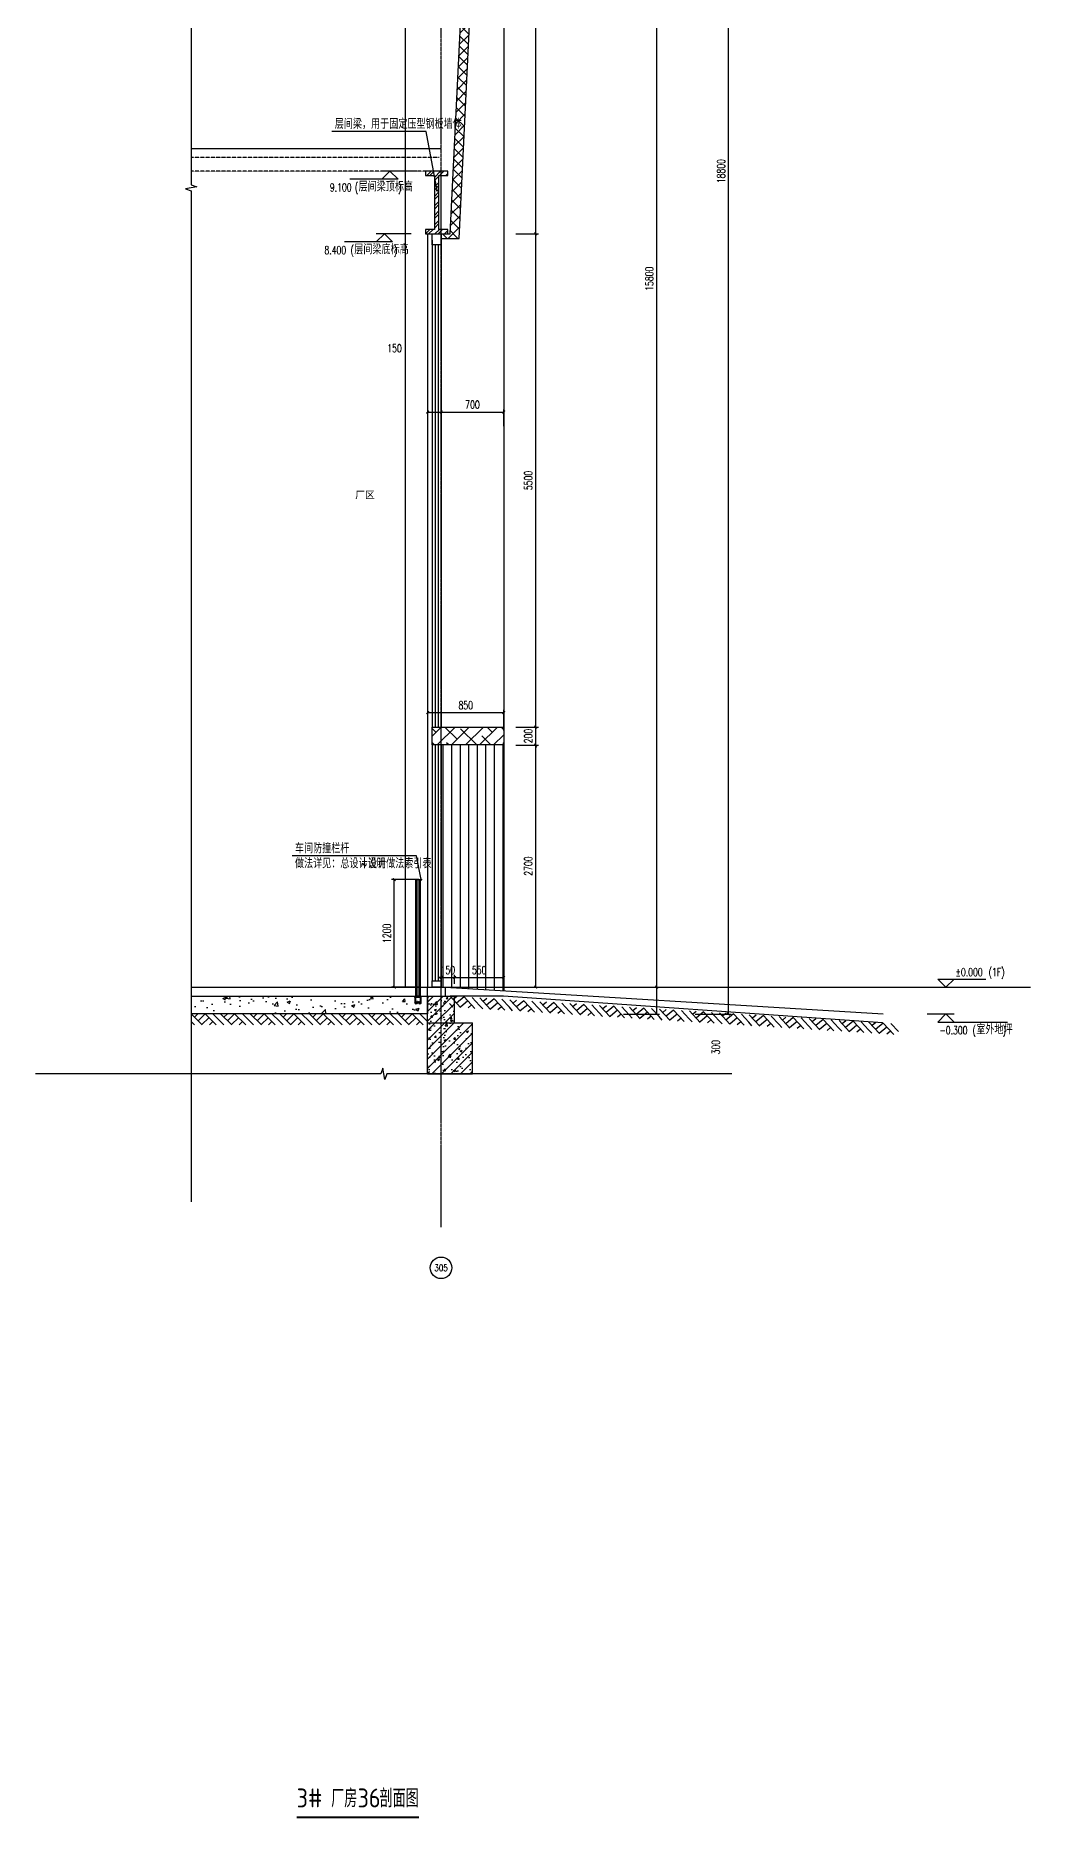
# Model space of a CAD drawing. Extents: x -1899985 to 1774885, y 556286 to 2175695.
# Drawn here: x -479020 to -467917, y 558987 to 578868 of the extents above; entities that cross this region are included whole.
import ezdxf
from ezdxf.enums import TextEntityAlignment as Align

# ---------------------------------------------------------------- set-up
doc = ezdxf.new("R2010")
doc.units = 0
doc.header["$LTSCALE"] = 10
doc.header["$MEASUREMENT"] = 0
for name, pattern in [('20剖面图$0$99轴线参照$0$DOTE', [2.42, 2, -0.2, 0.02, -0.2]), ('20剖面图$0$__DASH', [0.35, 0.25, -0.1]), ('20剖面图$0$DASH', [0.35, 0.25, -0.1]), ('20剖面图$0$DOTE', [2.42, 2, -0.2, 0.02, -0.2])]:
    doc.linetypes.add(name, pattern=pattern)
doc.layers.get('Defpoints').update_dxf_attribs({"color": 210})
for name, color, linetype in [('20剖面图$0$A-AXIS-D', 1, 'Continuous'), ('20剖面图$0$A-AXIS-DOTE', 14, '20剖面图$0$DOTE'), ('20剖面图$0$A-AXIS-DP', 126, 'Continuous'), ('20剖面图$0$A-AXIS-SYMB', 3, 'Continuous'), ('20剖面图$0$A-HATCH-1', 252, 'Continuous'), ('20剖面图$0$A-HATCH-2', 251, 'Continuous'), ('20剖面图$0$A-HRAIL', 173, 'Continuous'), ('20剖面图$0$A-LIN-V', 9, 'Continuous'), ('20剖面图$0$A-SFCE', 30, 'Continuous'), ('20剖面图$0$A-WINDOW', 140, 'Continuous'), ('20剖面图$0$A-剖面图标准尺寸', 191, '20剖面图$0$99轴线参照$0$DOTE'), ('20剖面图$0$AS-COLN', 6, 'Continuous'), ('20剖面图$0$AS-WALL', 40, 'Continuous'), ('20剖面图$0$DIM_ELEV', 3, 'Continuous'), ('20剖面图$0$DIM_SYMB', 3, 'Continuous'), ('20剖面图$0$PUB_HATCH', 8, 'Continuous'), ('20剖面图$0$PUB_TEXT', 7, 'Continuous'), ('20剖面图$0$建-墙-填充', 8, 'Continuous'), ('20剖面图$0$建-柱-钢', 9, 'Continuous'), ('20剖面图$0$立面栏杆', 167, 'Continuous'), ('A-LIN-V', 9, 'Continuous'), ('PUB_TEXT', 7, 'Continuous')]:
    doc.layers.add(name, color=color, linetype=linetype)
doc.layers.add('20剖面图$0$A-加建区域', color=47, linetype='Continuous', plot=False)
doc.styles.add('20剖面图$0$_TCH_AXIS', font='COMPLEX', dxfattribs={"bigfont": 'GBCBIG'})
doc.styles.add('20剖面图$0$_TCH_DIM', font='SIMPLEX', dxfattribs={"bigfont": 'GBCBIG'})
doc.styles.add('20剖面图$0$_TCH_DIM_T3', font='SIMPLEX', dxfattribs={"width": 0.705882, "bigfont": 'GBCBIG'})
doc.styles.add('20剖面图$0$Standard', font='gbenor.shx', dxfattribs={"bigfont": 'gbcbig.shx'})
doc.styles.add('20剖面图$0$图框', font='')
doc.styles.get('20剖面图$0$图框').set_extended_font_data('SimSun')
doc.dimstyles.new('20剖面图$0$_TCH_ARCH&&30', dxfattribs={"dimtxt": 89.25, "dimasz": 30, "dimexe": 30, "dimexo": 30, "dimgap": 37.875, "dimtad": 1, "dimdec": 0, "dimzin": 0, "dimdsep": 46, "dimtxsty": '20剖面图$0$_TCH_DIM_T3', "dimblk": '20剖面图$0$_ArchTick', "dimcen": 0.09, "dimclrt": 7, "dimazin": 2, "dimtfac": 1, "dimtdec": 0, "dimtix": 1, "dimtmove": 2, "dimatfit": 3, "dimfxl": 1, "dimtolj": 1, "dimtzin": 0, "dimarcsym": 0})
pattern_1 = [(45, (60, 0), (-60.000061, 60.000061), []), (135, (60, 0), (-60.000061, -60.000061), [])]
pattern_2 = [(45, (0, 0), (-53.0330086, 53.0330086), []), (50, (0, 0), (215.178055, -18.82564), [22.5, -247.5]), (355, (0, 0), (-41.6254, 225.65764), [18, -198]), (100.4514, (17.93, -1.57), (173.552815, 206.83186), [19.12206, -210.342634]), (46.1842, (0, 60), (320.17231, -49.6557), [33.75, -371.25]), (96.6356, (26.68, 55.86), (280.39881, 292.23536), [28.68309, -315.5139]), (351.1842, (0, 60), (280.39858, 292.23558), [27, -297]), (21, (30, 45), (179.072116, -120.785667), [22.5, -247.5]), (326, (30, 45), (72.9946, 217.545014), [18, -198]), (71.4514, (44.92, 34.93), (252.06679, 96.75915), [19.12206, -210.342634]), (37.5, (0, 0), (3.6479566, 99.868156), [0, -195.6, 0, -201, 0, -198.75]), (7.5, (0, 0), (78.920861, 118.323514), [0, -114.6, 0, -191.1, 0, -75.75]), (327.5, (-66.9, 0), (160.146731, -6.7664615), [0, -75, 0, -234, 0, -310.5]), (317.5, (-96.9, 0), (174.95585, 30.031495), [0, -97.5, 0, -155.4, 0, -220.5])]

# ---------------------------------------------------------------- blocks, each defined once
blk = doc.blocks.new('20剖面图$0$A$C685418A6')
at = {"layer": '20剖面图$0$立面栏杆'}
for p, q in [((0, 89), (77, 89)), ((0, 89), (0, 84)), ((77, 84), (0, 84)), ((5, 70), (5, 13)), ((12, 70), (12, 13)), ((18, 84), (42, 84)), ((18, 77), (58, 77)), ((25, 29), (25, 13)), ((32, 29), (25, 29)), ((32, 29), (32, 13)), ((45, 29), (45, 13)), ((45, 29), (52, 29)), ((52, 29), (52, 13)), ((65, 70), (65, 13)), ((72, 70), (72, 13)), ((77, 89), (77, 84))]:
    blk.add_line(p, q, dxfattribs=at)
at = {"layer": '20剖面图$0$立面栏杆', "extrusion": (0, 0, -1)}
for centre, major_axis, start_param, end_param in [((18, 70), (13.3, 0.2), 3.155544, 4.72634), ((18, 13), (9.43, 9.43), 0.785398, 3.926991), ((18, 70), (4.71, 4.71), 3.926991, 5.497787), ((18, 13), (-4.71, 4.71), 2.356194, 5.497787), ((58, 13), (-9.43, 9.43), 2.356194, 5.497787), ((58, 13), (-4.71, 4.71), 2.356194, 5.497787), ((58, 70), (13.3, 0), -1.567074, 0.003723), ((58, 70), (-4.71, 4.71), 0.785398, 2.356194)]:
    blk.add_ellipse(centre, major_axis=major_axis, ratio=1, start_param=start_param, end_param=end_param, dxfattribs=at)
blk = doc.blocks.new('20剖面图$0$1200')
at = {"layer": '20剖面图$0$A-HRAIL'}
for points in [[(6104, -107289), (6104, -105989), (6154, -105989), (6154, -107289)], [(6119, -107289), (6119, -105989), (6139, -105989), (6139, -107289)]]:
    blk.add_lwpolyline(points, close=True, dxfattribs=at)
blk.add_blockref('20剖面图$0$A$C685418A6', (6090, -107377), dxfattribs=at)
blk = doc.blocks.new('20剖面图$0$$LinePat$素土夯实')
at = {"color": 0}
for p, q in [((0, -210), (210, 0)), ((120, -300), (420, 0)), ((420, 0), (608, -188)), ((495, -300), (795, 0)), ((615, 0), (705, -90)), ((210, -210), (300, -300)), ((315, -105), (502, -293)), ((705, -300), (795, -210))]:
    blk.add_line(p, q, dxfattribs=at)
blk = doc.blocks.new('20剖面图$0$_ArchTick')
at = {"color": 0, "linetype": 'ByBlock', "const_width": 0.4}
blk.add_lwpolyline([(-0.5, -0.5), (0.5, 0.5)], dxfattribs=at)
blk = doc.blocks.new('*D399')
at = {"layer": '20剖面图$0$A-AXIS-D', "color": 0, "lineweight": -2, "transparency": 16777216}
for p, q in [((-471657, 586757), (-471257, 586757)), ((-471287, 567957), (-471287, 586757)), ((-471657, 567957), (-471257, 567957))]:
    blk.add_line(p, q, dxfattribs=at)
at = {"layer": 'Defpoints', "color": 0, "transparency": 16777216}
for p in [(-471687, 586757), (-471287, 586757), (-471687, 567957)]:
    blk.add_point(p, dxfattribs=at)
at = {"layer": '20剖面图$0$A-AXIS-D', "color": 0, "lineweight": -2, "transparency": 16777216, "xscale": 30, "yscale": 30, "zscale": 30}
for p, rotation in [((-471287, 586757), 90), ((-471287, 567957), 270)]:
    blk.add_blockref('20剖面图$0$_ArchTick', p, dxfattribs=dict(at, rotation=rotation))
at = {"layer": '20剖面图$0$A-AXIS-D', "color": 7, "transparency": 16777216, "insert": (-471370, 577357), "char_height": 89.2, "attachment_point": 5, "rotation": 90, "style": '20剖面图$0$_TCH_DIM_T3'}
blk.add_mtext('\\A1;18800', dxfattribs=at)
blk = doc.blocks.new('*D400')
at = {"layer": '20剖面图$0$A-AXIS-D', "color": 0, "lineweight": -2, "transparency": 16777216}
for p, q in [((-472457, 568257), (-472057, 568257)), ((-472087, 567957), (-472087, 568257)), ((-472457, 567957), (-472057, 567957))]:
    blk.add_line(p, q, dxfattribs=at)
at = {"layer": 'Defpoints', "color": 0, "transparency": 16777216}
for p in [(-472487, 568257), (-472087, 568257), (-472487, 567957)]:
    blk.add_point(p, dxfattribs=at)
at = {"layer": '20剖面图$0$A-AXIS-D', "color": 0, "lineweight": -2, "transparency": 16777216, "xscale": 30, "yscale": 30, "zscale": 30}
for p, rotation in [((-472087, 568257), 90), ((-472087, 567957), 270)]:
    blk.add_blockref('20剖面图$0$_ArchTick', p, dxfattribs=dict(at, rotation=rotation))
at = {"layer": '20剖面图$0$A-AXIS-D', "color": 7, "transparency": 16777216, "insert": (-471429, 567587), "char_height": 89.2, "attachment_point": 5, "rotation": 90, "style": '20剖面图$0$_TCH_DIM_T3'}
blk.add_mtext('\\A1;300', dxfattribs=at)
blk = doc.blocks.new('*D401')
at = {"layer": '20剖面图$0$A-AXIS-D', "color": 0, "lineweight": -2, "transparency": 16777216}
for p, q in [((-472457, 584057), (-472057, 584057)), ((-472087, 568257), (-472087, 584057)), ((-472457, 568257), (-472057, 568257))]:
    blk.add_line(p, q, dxfattribs=at)
at = {"layer": 'Defpoints', "color": 0, "transparency": 16777216}
for p in [(-472487, 584057), (-472087, 584057), (-472487, 568257)]:
    blk.add_point(p, dxfattribs=at)
at = {"layer": '20剖面图$0$A-AXIS-D', "color": 0, "lineweight": -2, "transparency": 16777216, "xscale": 30, "yscale": 30, "zscale": 30}
for p, rotation in [((-472087, 584057), 90), ((-472087, 568257), 270)]:
    blk.add_blockref('20剖面图$0$_ArchTick', p, dxfattribs=dict(at, rotation=rotation))
at = {"layer": '20剖面图$0$A-AXIS-D', "color": 7, "transparency": 16777216, "insert": (-472170, 576157), "char_height": 89.2, "attachment_point": 5, "rotation": 90, "style": '20剖面图$0$_TCH_DIM_T3'}
blk.add_mtext('\\A1;15800', dxfattribs=at)
blk = doc.blocks.new('*D404')
at = {"layer": '20剖面图$0$A-AXIS-DP', "color": 0, "lineweight": -2, "transparency": 16777216}
for p, q in [((-473659, 584057), (-473408, 584057)), ((-473438, 576657), (-473438, 584057)), ((-473659, 576657), (-473408, 576657))]:
    blk.add_line(p, q, dxfattribs=at)
at = {"layer": 'Defpoints', "color": 0, "transparency": 16777216}
for p in [(-473689, 584057), (-473438, 584057), (-473689, 576657)]:
    blk.add_point(p, dxfattribs=at)
at = {"layer": '20剖面图$0$A-AXIS-DP', "color": 0, "lineweight": -2, "transparency": 16777216, "xscale": 30, "yscale": 30, "zscale": 30}
for p, rotation in [((-473438, 584057), 90), ((-473438, 576657), 270)]:
    blk.add_blockref('20剖面图$0$_ArchTick', p, dxfattribs=dict(at, rotation=rotation))
at = {"layer": '20剖面图$0$A-AXIS-DP', "color": 7, "transparency": 16777216, "insert": (-473521, 580357), "char_height": 89.2, "attachment_point": 5, "rotation": 90, "style": '20剖面图$0$_TCH_DIM_T3'}
blk.add_mtext('\\A1;7400', dxfattribs=at)
blk = doc.blocks.new('*D405')
at = {"layer": '20剖面图$0$A-AXIS-DP', "color": 0, "lineweight": -2, "transparency": 16777216}
for p, q in [((-473659, 576657), (-473408, 576657)), ((-473438, 571157), (-473438, 576657)), ((-473659, 571157), (-473408, 571157))]:
    blk.add_line(p, q, dxfattribs=at)
at = {"layer": 'Defpoints', "color": 0, "transparency": 16777216}
for p in [(-473689, 576657), (-473438, 576657), (-473689, 571157)]:
    blk.add_point(p, dxfattribs=at)
at = {"layer": '20剖面图$0$A-AXIS-DP', "color": 0, "lineweight": -2, "transparency": 16777216, "xscale": 30, "yscale": 30, "zscale": 30}
for p, rotation in [((-473438, 576657), 90), ((-473438, 571157), 270)]:
    blk.add_blockref('20剖面图$0$_ArchTick', p, dxfattribs=dict(at, rotation=rotation))
at = {"layer": '20剖面图$0$A-AXIS-DP', "color": 7, "transparency": 16777216, "insert": (-473521, 573907), "char_height": 89.2, "attachment_point": 5, "rotation": 90, "style": '20剖面图$0$_TCH_DIM_T3'}
blk.add_mtext('\\A1;5500', dxfattribs=at)
blk = doc.blocks.new('*D406')
at = {"layer": '20剖面图$0$A-AXIS-DP', "color": 0, "lineweight": -2, "transparency": 16777216}
for p, q in [((-473438, 571157), (-473438, 571187)), ((-473659, 571157), (-473408, 571157)), ((-473438, 570957), (-473438, 571157)), ((-473659, 570957), (-473408, 570957)), ((-473438, 570957), (-473438, 570927))]:
    blk.add_line(p, q, dxfattribs=at)
at = {"layer": 'Defpoints', "color": 0, "transparency": 16777216}
for p in [(-473689, 571157), (-473438, 571157), (-473689, 570957)]:
    blk.add_point(p, dxfattribs=at)
at = {"layer": '20剖面图$0$A-AXIS-DP', "color": 0, "lineweight": -2, "transparency": 16777216, "xscale": 30, "yscale": 30, "zscale": 30}
for p, rotation in [((-473438, 571157), 270), ((-473438, 570957), 90)]:
    blk.add_blockref('20剖面图$0$_ArchTick', p, dxfattribs=dict(at, rotation=rotation))
at = {"layer": '20剖面图$0$A-AXIS-DP', "color": 7, "transparency": 16777216, "insert": (-473521, 571057), "char_height": 89.2, "attachment_point": 5, "rotation": 90, "style": '20剖面图$0$_TCH_DIM_T3'}
blk.add_mtext('\\A1;200', dxfattribs=at)
blk = doc.blocks.new('*D407')
at = {"layer": '20剖面图$0$A-AXIS-DP', "color": 0, "lineweight": -2, "transparency": 16777216}
for p, q in [((-473659, 570957), (-473408, 570957)), ((-473438, 568257), (-473438, 570957)), ((-473659, 568257), (-473408, 568257))]:
    blk.add_line(p, q, dxfattribs=at)
at = {"layer": 'Defpoints', "color": 0, "transparency": 16777216}
for p in [(-473689, 570957), (-473438, 570957), (-473689, 568257)]:
    blk.add_point(p, dxfattribs=at)
at = {"layer": '20剖面图$0$A-AXIS-DP', "color": 0, "lineweight": -2, "transparency": 16777216, "xscale": 30, "yscale": 30, "zscale": 30}
for p, rotation in [((-473438, 570957), 90), ((-473438, 568257), 270)]:
    blk.add_blockref('20剖面图$0$_ArchTick', p, dxfattribs=dict(at, rotation=rotation))
at = {"layer": '20剖面图$0$A-AXIS-DP', "color": 7, "transparency": 16777216, "insert": (-473521, 569607), "char_height": 89.2, "attachment_point": 5, "rotation": 90, "style": '20剖面图$0$_TCH_DIM_T3'}
blk.add_mtext('\\A1;2700', dxfattribs=at)
blk = doc.blocks.new('*D408')
at = {"layer": '20剖面图$0$A-AXIS-DP', "color": 0, "lineweight": -2, "transparency": 16777216}
for p, q in [((-474644, 571120), (-474644, 571348)), ((-474644, 571318), (-473795, 571318)), ((-473795, 571120), (-473795, 571348))]:
    blk.add_line(p, q, dxfattribs=at)
at = {"layer": 'Defpoints', "color": 0, "transparency": 16777216}
for p in [(-473795, 571318), (-474644, 571090), (-473795, 571090)]:
    blk.add_point(p, dxfattribs=at)
at = {"layer": '20剖面图$0$A-AXIS-DP', "color": 0, "lineweight": -2, "transparency": 16777216, "xscale": 30, "yscale": 30, "zscale": 30, "rotation": 180}
blk.add_blockref('20剖面图$0$_ArchTick', (-474644, 571318), dxfattribs=at)
at = {"layer": '20剖面图$0$A-AXIS-DP', "color": 0, "lineweight": -2, "transparency": 16777216, "xscale": 30, "yscale": 30, "zscale": 30}
blk.add_blockref('20剖面图$0$_ArchTick', (-473795, 571318), dxfattribs=at)
at = {"layer": '20剖面图$0$A-AXIS-DP', "color": 7, "transparency": 16777216, "insert": (-474219, 571401), "char_height": 89.2, "attachment_point": 5, "style": '20剖面图$0$_TCH_DIM_T3'}
blk.add_mtext('\\A1;850', dxfattribs=at)
blk = doc.blocks.new('*D410')
at = {"layer": '20剖面图$0$A-AXIS-DP', "color": 0, "lineweight": -2, "transparency": 16777216}
for p, q in [((-474743, 569457), (-475047, 569457)), ((-475017, 568257), (-475017, 569457)), ((-474743, 568257), (-475047, 568257))]:
    blk.add_line(p, q, dxfattribs=at)
at = {"layer": 'Defpoints', "color": 0, "transparency": 16777216}
for p in [(-475017, 569457), (-474713, 569457), (-474713, 568257)]:
    blk.add_point(p, dxfattribs=at)
at = {"layer": '20剖面图$0$A-AXIS-DP', "color": 0, "lineweight": -2, "transparency": 16777216, "xscale": 30, "yscale": 30, "zscale": 30}
for p, rotation in [((-475017, 569457), 90), ((-475017, 568257), 270)]:
    blk.add_blockref('20剖面图$0$_ArchTick', p, dxfattribs=dict(at, rotation=rotation))
at = {"layer": '20剖面图$0$A-AXIS-DP', "color": 7, "transparency": 16777216, "insert": (-475099, 568857), "char_height": 89.2, "attachment_point": 5, "rotation": 90, "style": '20剖面图$0$_TCH_DIM_T3'}
blk.add_mtext('\\A1;1200', dxfattribs=at)
blk = doc.blocks.new('*D411')
at = {"layer": '20剖面图$0$A-AXIS-DP', "color": 0, "lineweight": -2, "transparency": 16777216}
for p, q in [((-474494, 568294), (-474494, 568395)), ((-474344, 568294), (-474344, 568395)), ((-474494, 568365), (-474524, 568365)), ((-474494, 568365), (-474344, 568365)), ((-474344, 568365), (-474314, 568365))]:
    blk.add_line(p, q, dxfattribs=at)
at = {"layer": 'Defpoints', "color": 0, "transparency": 16777216}
for p in [(-474494, 568264), (-474344, 568365), (-474344, 568264)]:
    blk.add_point(p, dxfattribs=at)
at = {"layer": '20剖面图$0$A-AXIS-DP', "color": 0, "lineweight": -2, "transparency": 16777216, "xscale": 30, "yscale": 30, "zscale": 30}
blk.add_blockref('20剖面图$0$_ArchTick', (-474494, 568365), dxfattribs=at)
at = {"layer": '20剖面图$0$A-AXIS-DP', "color": 0, "lineweight": -2, "transparency": 16777216, "xscale": 30, "yscale": 30, "zscale": 30, "rotation": 180}
blk.add_blockref('20剖面图$0$_ArchTick', (-474344, 568365), dxfattribs=at)
at = {"layer": '20剖面图$0$A-AXIS-DP', "color": 7, "transparency": 16777216, "insert": (-474419, 568447), "char_height": 89.2, "attachment_point": 5, "style": '20剖面图$0$_TCH_DIM_T3'}
blk.add_mtext('\\A1;150', dxfattribs=at)
blk = doc.blocks.new('*D412')
at = {"layer": '20剖面图$0$A-AXIS-DP', "color": 0, "lineweight": -2, "transparency": 16777216}
for p, q in [((-474344, 568294), (-474344, 568395)), ((-473795, 568294), (-473795, 568395)), ((-474344, 568365), (-473795, 568365))]:
    blk.add_line(p, q, dxfattribs=at)
at = {"layer": 'Defpoints', "color": 0, "transparency": 16777216}
for p in [(-474344, 568264), (-473795, 568365), (-473795, 568264)]:
    blk.add_point(p, dxfattribs=at)
at = {"layer": '20剖面图$0$A-AXIS-DP', "color": 0, "lineweight": -2, "transparency": 16777216, "xscale": 30, "yscale": 30, "zscale": 30, "rotation": 180}
blk.add_blockref('20剖面图$0$_ArchTick', (-474344, 568365), dxfattribs=at)
at = {"layer": '20剖面图$0$A-AXIS-DP', "color": 0, "lineweight": -2, "transparency": 16777216, "xscale": 30, "yscale": 30, "zscale": 30}
blk.add_blockref('20剖面图$0$_ArchTick', (-473795, 568365), dxfattribs=at)
at = {"layer": '20剖面图$0$A-AXIS-DP', "color": 7, "transparency": 16777216, "insert": (-474069, 568447), "char_height": 89.2, "attachment_point": 5, "style": '20剖面图$0$_TCH_DIM_T3'}
blk.add_mtext('\\A1;550', dxfattribs=at)
blk = doc.blocks.new('*D413')
at = {"layer": '20剖面图$0$A-AXIS-DP', "color": 0, "lineweight": -2, "transparency": 16777216}
for p, q in [((-474644, 574514), (-474644, 574700)), ((-474644, 574670), (-474494, 574670)), ((-474494, 574514), (-474494, 574700))]:
    blk.add_line(p, q, dxfattribs=at)
at = {"layer": 'Defpoints', "color": 0, "transparency": 16777216}
for p in [(-474494, 574670), (-474644, 574484), (-474494, 574484)]:
    blk.add_point(p, dxfattribs=at)
at = {"layer": '20剖面图$0$A-AXIS-DP', "color": 0, "lineweight": -2, "transparency": 16777216, "xscale": 30, "yscale": 30, "zscale": 30, "rotation": 180}
blk.add_blockref('20剖面图$0$_ArchTick', (-474644, 574670), dxfattribs=at)
at = {"layer": '20剖面图$0$A-AXIS-DP', "color": 0, "lineweight": -2, "transparency": 16777216, "xscale": 30, "yscale": 30, "zscale": 30}
blk.add_blockref('20剖面图$0$_ArchTick', (-474494, 574670), dxfattribs=at)
at = {"layer": '20剖面图$0$A-AXIS-DP', "color": 7, "transparency": 16777216, "insert": (-475014, 575381), "char_height": 89.2, "attachment_point": 5, "style": '20剖面图$0$_TCH_DIM_T3'}
blk.add_mtext('\\A1;150', dxfattribs=at)
blk = doc.blocks.new('*D414')
at = {"layer": '20剖面图$0$A-AXIS-DP', "color": 0, "lineweight": -2, "transparency": 16777216}
for p, q in [((-474494, 574514), (-474494, 574700)), ((-474494, 574670), (-473795, 574670)), ((-473795, 574514), (-473795, 574700))]:
    blk.add_line(p, q, dxfattribs=at)
at = {"layer": 'Defpoints', "color": 0, "transparency": 16777216}
for p in [(-473795, 574670), (-474494, 574484), (-473795, 574484)]:
    blk.add_point(p, dxfattribs=at)
at = {"layer": '20剖面图$0$A-AXIS-DP', "color": 0, "lineweight": -2, "transparency": 16777216, "xscale": 30, "yscale": 30, "zscale": 30, "rotation": 180}
blk.add_blockref('20剖面图$0$_ArchTick', (-474494, 574670), dxfattribs=at)
at = {"layer": '20剖面图$0$A-AXIS-DP', "color": 0, "lineweight": -2, "transparency": 16777216, "xscale": 30, "yscale": 30, "zscale": 30}
blk.add_blockref('20剖面图$0$_ArchTick', (-473795, 574670), dxfattribs=at)
at = {"layer": '20剖面图$0$A-AXIS-DP', "color": 7, "transparency": 16777216, "insert": (-474144, 574753), "char_height": 89.2, "attachment_point": 5, "style": '20剖面图$0$_TCH_DIM_T3'}
blk.add_mtext('\\A1;700', dxfattribs=at)
blk = doc.blocks.new('20剖面图')
at = {"layer": '20剖面图$0$A-HATCH-1'}
h = blk.add_hatch(dxfattribs=at)
h.set_pattern_fill('混凝土', color=256, scale=50)
h.set_pattern_definition([(50, (0, 0), (358.63009, -31.37607), [37.5, -412.5]), (355, (0, 0), (-69.37567, 376.09607), [30, -330]), (100.4514, (29.9, -2.6), (289.25469, 344.71977), [31.8701, -350.57106]), (46.1842, (0, 100), (533.62052, -82.7595), [56.25, -618.75]), (96.6356, (44.47, 93.1), (467.33135, 487.05894), [47.80514, -525.8565]), (351.1842, (0, 100), (467.33097, 487.0593), [45, -495]), (21, (50, 75), (298.45353, -201.30945), [37.5, -412.5]), (326, (50, 75), (121.65767, 362.57502), [30, -330]), (71.4514, (74.87, 58.22), (420.11131, 161.26525), [31.8701, -350.57106]), (37.5, (0, 0), (6.079928, 166.446927), [0, -326, 0, -335, 0, -331.25]), (7.5, (0, 0), (131.53477, 197.205856), [0, -191, 0, -318.5, 0, -126.25]), (327.5, (-111.5, 0), (266.911218, -11.277436), [0, -125, 0, -390, 0, -517.5]), (317.5, (-161.5, 0), (291.593085, 50.05249), [0, -162.5, 0, -259, 0, -367.5])])
h.paths.add_polyline_path([(-474394.6, 567957.5), (-474394.6, 568157.5), (-477284.8, 568157.5), (-477284.8, 567957.5)])
at = {"layer": '20剖面图$0$A-HATCH-2'}
h = blk.add_hatch(dxfattribs=at)
h.set_pattern_fill('ANSI38', color=256, scale=70)
h.set_pattern_definition([(45, (1084106.31, 0), (-78.577241, 78.577241), []), (135, (1084106.31, 0), (-235.731723, 78.577241), [277.8125, -166.6875])])
edge = h.paths.add_edge_path()
edge.add_line((-474594.4, 571157.5), (-473794.6, 571157.5))
edge.add_line((-473794.6, 571157.5), (-473794.6, 570957.5))
edge.add_line((-473794.6, 570957.5), (-474594.4, 570957.4))
edge.add_line((-474594.4, 570957.4), (-474594.4, 571157.4))
h = blk.add_hatch(dxfattribs=at)
h.set_pattern_fill('ANSI31', color=256, scale=60, angle=45)
h.set_pattern_definition([(90, (1084106.31, 0), (-95.25, 0), [])])
h.paths.add_polyline_path([(-473794.6, 570957.5), (-474545.4, 570957.5), (-474544.4, 568257.5), (-473797.2, 568215.1)])
at = {"layer": '20剖面图$0$PUB_HATCH'}
h = blk.add_hatch(dxfattribs=at)
h.set_pattern_fill('多孔材料', color=256, scale=30, style=0)
h.set_pattern_definition(pattern_1)
h.paths.add_polyline_path([(-474391.7, 576657.5), (-474294, 576607.5), (-473798.2, 586709), (-473898.1, 586713.9)])
h = blk.add_hatch(dxfattribs=at)
h.set_pattern_fill('多孔材料', color=256, scale=30, style=0)
h.set_pattern_definition(pattern_1)
h.paths.add_polyline_path([(-474494.4, 576607.5), (-474294, 576607.5), (-474391.7, 576657.5), (-474494.4, 576657.5)])
h = blk.add_hatch(dxfattribs=at)
h.set_pattern_fill('钢筋混凝土', color=256, scale=30, style=0)
h.set_pattern_definition(pattern_2)
h.paths.add_polyline_path([(-474344.4, 567857.5), (-474344.4, 568157.5), (-474644.4, 568157.5), (-474644.4, 567857.5)])
h = blk.add_hatch(dxfattribs=at)
h.set_pattern_fill('钢筋混凝土', color=256, scale=30, style=0)
h.set_pattern_definition(pattern_2)
h.paths.add_polyline_path([(-474144.4, 567290), (-474144.4, 567857.5), (-474644.4, 567857.5), (-474644.4, 567290)])
at = {"layer": '20剖面图$0$建-墙-填充'}
h = blk.add_hatch(dxfattribs=at)
h.set_pattern_fill('金属', color=256, scale=30, style=0)
h.set_pattern_definition([(45, (0, 0), (-53.0330086, 53.0330086), []), (45, (35.355, 0), (-53.0330086, 53.0330086), [])])
h.paths.add_polyline_path([(-474419.4, 577357.5), (-474669.4, 577357.5), (-474669.4, 577307.5), (-474569.4, 577307.5), (-474569.4, 576707.5), (-474669.4, 576707.5), (-474669.4, 576657.5), (-474419.4, 576657.5), (-474419.4, 576707.5), (-474519.4, 576707.5), (-474519.4, 577307.5), (-474419.4, 577307.5)])
at = {"layer": '20剖面图$0$A-AXIS-D'}
blk.add_circle((-474494.4, 565126.6), 120, dxfattribs=at)
at = {"layer": '20剖面图$0$A-AXIS-DOTE'}
blk.add_line((-474494.4, 565580.6), (-474494.4, 589146), dxfattribs=at)
at = {"layer": '20剖面图$0$A-AXIS-DOTE', "linetype": '20剖面图$0$__DASH', "ltscale": 2}
blk.add_line((-477284.8, 568257.5), (-467917.1, 568257.5), dxfattribs=at)
at = {"layer": '20剖面图$0$A-AXIS-SYMB'}
for p, q in [((-474659.2, 577798.5), (-475712.3, 577798.5)), ((-474538.8, 577140.1), (-474659.2, 577798.5))]:
    blk.add_line(p, q, dxfattribs=at)
at = {"layer": '20剖面图$0$A-AXIS-SYMB', "const_width": 12}
blk.add_lwpolyline([(-474537.7, 577134.2, 1), (-474539.8, 577146, 1)], format="xyb", close=True, dxfattribs=at)
at = {"layer": '20剖面图$0$A-LIN-V'}
for p, q in [((-473794.6, 586718.8), (-473794.6, 568214.9)), ((-474894.4, 584057.5), (-474894.4, 568257.5)), ((-474644.4, 576657.5), (-474644.4, 568257.5))]:
    blk.add_line(p, q, dxfattribs=at)
at = {"layer": '20剖面图$0$A-SFCE'}
for p, q in [((-477284.8, 568257.5), (-474594.4, 568257.5)), ((-474444.4, 568257.5), (-469559, 567957.5))]:
    blk.add_line(p, q, dxfattribs=at)
blk.add_lwpolyline([(-469566, 567857.7), (-473798.1, 568157.5), (-474394.6, 568157.5)], dxfattribs=at)
at = {"layer": '20剖面图$0$A-WINDOW'}
for p, q in [((-474594.4, 576587.5), (-474594.4, 571157.5)), ((-474494.4, 576587.5), (-474494.4, 571157.5)), ((-474561.4, 576535.6), (-474561.4, 571157.5)), ((-474527.4, 576535.6), (-474527.4, 571157.5)), ((-474594.4, 570957.3), (-474594.4, 568327.5)), ((-474561.4, 570957.5), (-474561.4, 568327.5)), ((-474527.4, 570957.5), (-474527.4, 568327.5)), ((-474494.4, 570957.5), (-474494.4, 568327.5))]:
    blk.add_line(p, q, dxfattribs=at)
for points in [[(-474494.4, 576657.5), (-474494.4, 576657.5), (-474494.4, 576535.6), (-474594.4, 576535.6), (-474594.4, 576657.5), (-474494.4, 576657.5)], [(-474594.4, 571157.5), (-473794.6, 571157.5), (-473794.6, 570957.5), (-474594.4, 570957.4), (-474594.4, 571157.4)], [(-474494.4, 568327.5), (-474494.4, 568327.5), (-474494.4, 568257.5), (-474594.4, 568257.5), (-474594.4, 568327.5), (-474494.4, 568327.5)]]:
    blk.add_lwpolyline(points, dxfattribs=at)
at = {"layer": '20剖面图$0$A-加建区域', "linetype": '20剖面图$0$__DASH', "ltscale": 2}
blk.add_line((-474494.4, 577607.5), (-477284.8, 577607.5), dxfattribs=at)
at = {"layer": '20剖面图$0$A-加建区域', "linetype": '20剖面图$0$DASH'}
for points in [[(-474515.4, 577507.5), (-477284.8, 577507.5)], [(-474515.4, 577357.5), (-477284.8, 577357.5)]]:
    blk.add_lwpolyline(points, dxfattribs=at)
at = {"layer": '20剖面图$0$AS-COLN'}
for p, q in [((-474644.4, 567857.5), (-474644.4, 568157.5)), ((-474644.4, 568157.5), (-474344.4, 568157.5)), ((-474344.4, 567857.5), (-474344.4, 568157.5)), ((-474644.4, 567857.5), (-474344.4, 567857.5)), ((-474644.4, 567290), (-474644.4, 567857.5)), ((-474644.4, 567857.5), (-474144.4, 567857.5)), ((-474144.4, 567290), (-474144.4, 567857.5)), ((-474644.4, 567290), (-474144.4, 567290))]:
    blk.add_line(p, q, dxfattribs=at)
blk.add_lwpolyline([(-477284.8, 568157.5), (-474644.4, 568157.5), (-474644.4, 567957.5), (-477284.8, 567957.5)], dxfattribs=at)
at = {"layer": '20剖面图$0$AS-WALL'}
for p, q in [((-474391.7, 576657.5), (-473898.1, 586713.9)), ((-474294, 576607.5), (-473798.2, 586709)), ((-474494.4, 576657.5), (-474391.7, 576657.5)), ((-474494.4, 576657.5), (-474494.4, 576607.5)), ((-474494.4, 576607.5), (-474294, 576607.5)), ((-474644.4, 568157.5), (-474644.4, 568257.5)), ((-474644.4, 568257.5), (-474444.4, 568257.5)), ((-474444.4, 568157.5), (-474444.4, 568257.5)), ((-474644.4, 568157.5), (-474444.4, 568157.5))]:
    blk.add_line(p, q, dxfattribs=at)
at = {"layer": '20剖面图$0$DIM_ELEV'}
for p, q in [((-475064.8, 577357.5), (-475154.8, 577267.5)), ((-474764.5, 577357.5), (-475154.8, 577357.5)), ((-475064.8, 577357.5), (-474974.8, 577267.5)), ((-474974.8, 577267.5), (-475511.2, 577267.5)), ((-475037.3, 576567.5), (-475573.7, 576567.5)), ((-475127.3, 576657.5), (-475217.3, 576567.5)), ((-474827, 576657.5), (-475217.3, 576657.5)), ((-475127.3, 576657.5), (-475037.3, 576567.5)), ((-469069, 568257.5), (-468769, 568257.5)), ((-468859, 568257.5), (-468949, 568347.5)), ((-468949, 568347.5), (-468412.6, 568347.5)), ((-468859, 568257.5), (-468769, 568347.5)), ((-469069, 567957.5), (-468769, 567957.5)), ((-468859, 567957.5), (-468949, 567867.5)), ((-468949, 567867.5), (-468172.6, 567867.5)), ((-468859, 567957.5), (-468769, 567867.5))]:
    blk.add_line(p, q, dxfattribs=at)
at = {"layer": '20剖面图$0$DIM_SYMB'}
for p, q in [((-474770.1, 569719.6), (-476156.9, 569719.6)), ((-474716.2, 569455.9), (-474770.1, 569719.6))]:
    blk.add_line(p, q, dxfattribs=at)
for points in [[(-477284.8, 588475.8), (-477284.8, 577203.5), (-477221.8, 577180.6), (-477347.8, 577158.4), (-477284.8, 577136), (-477284.8, 565863.8)], [(-471248.8, 567290), (-475100.6, 567290), (-475123.5, 567227), (-475145.7, 567353), (-475168.1, 567290), (-479019.8, 567290)]]:
    blk.add_lwpolyline(points, dxfattribs=at)
at = {"layer": '20剖面图$0$DIM_SYMB', "const_width": 12}
blk.add_lwpolyline([(-474715, 569450, 1), (-474717.4, 569461.7, 1)], format="xyb", close=True, dxfattribs=at)
at = {"layer": '20剖面图$0$DIM_SYMB', "const_width": 21}
blk.add_lwpolyline([(-476106.1, 558997.7), (-474741.6, 558997.7)], dxfattribs=at)
at = {"layer": '20剖面图$0$建-柱-钢'}
for p, q in [((-474419.4, 577357.5), (-474669.4, 577357.5)), ((-474669.4, 577357.5), (-474669.4, 577307.5)), ((-474419.4, 577307.5), (-474419.4, 577357.5)), ((-474669.4, 577307.5), (-474569.4, 577307.5)), ((-474569.4, 577307.5), (-474569.4, 576707.5)), ((-474519.4, 576707.5), (-474519.4, 577307.5)), ((-474519.4, 577307.5), (-474419.4, 577307.5)), ((-474569.4, 576707.5), (-474669.4, 576707.5)), ((-474669.4, 576707.5), (-474669.4, 576657.5)), ((-474669.4, 576657.5), (-474419.4, 576657.5)), ((-474419.4, 576707.5), (-474519.4, 576707.5)), ((-474419.4, 576657.5), (-474419.4, 576707.5))]:
    blk.add_line(p, q, dxfattribs=at)
at = {"layer": '20剖面图$0$A-HATCH-1', "xscale": -0.4151571816892616, "yscale": 0.4, "zscale": 0.4, "rotation": 4.547111564815764e-10}
for p in [(-476954.8, 567957.5), (-476624.7, 567957.5), (-476294.7, 567957.5), (-475964.6, 567957.5), (-475634.6, 567957.5), (-475304.5, 567957.5), (-474974.5, 567957.5), (-474644.4, 567957.5)]:
    blk.add_blockref('20剖面图$0$$LinePat$素土夯实', p, dxfattribs=at)
at = {"layer": '20剖面图$0$A-HATCH-2', "xscale": -0.420904142594318, "yscale": 0.4, "zscale": 0.4, "rotation": 356.4352887327201}
for p in [(-474060.4, 568136.4), (-473726.5, 568115.6), (-473392.5, 568094.8), (-473058.5, 568074), (-472724.6, 568053.2), (-472390.6, 568032.4), (-472056.6, 568011.6), (-471722.6, 567990.8), (-471388.7, 567970), (-471054.7, 567949.1), (-470720.7, 567928.3), (-470386.8, 567907.5), (-470052.8, 567886.7), (-469718.8, 567865.9), (-469384.8, 567845.1)]:
    blk.add_blockref('20剖面图$0$$LinePat$素土夯实', p, dxfattribs=at)
at = {"layer": '20剖面图$0$A-剖面图标准尺寸', "linetype": 'Continuous'}
blk.add_blockref('20剖面图$0$1200', (-480881, 675446), dxfattribs=at)
at = {"layer": '20剖面图$0$PUB_TEXT'}
for s, height, style, p in [('层间梁，用于固定压型钢板墙体', 101.277, '20剖面图$0$_TCH_DIM', (-475680.8, 577830)), ('层间梁顶标高', 101.28, '20剖面图$0$_TCH_DIM', (-475415.3, 577131)), ('层间梁底标高', 101.28, '20剖面图$0$_TCH_DIM', (-475463.4, 576431)), ('厂区', 79.3, '20剖面图$0$图框', (-475451.9, 573706.8)), ('车间防撞栏杆', 101.28, '20剖面图$0$_TCH_DIM', (-476125.4, 569751.1)), ('做法详见：总设计说明', 101.28, '20剖面图$0$_TCH_DIM', (-476125.4, 569583.1)), ('设计做法索引表', 101.28, '20剖面图$0$_TCH_DIM', (-475310.1, 569583.1)), ('室外地坪', 101.28, '20剖面图$0$_TCH_DIM', (-468520.8, 567731))]:
    blk.add_text(s, height=height, dxfattribs=dict(at, style=style)).set_placement(p)
at = {"layer": '20剖面图$0$PUB_TEXT', "style": '20剖面图$0$_TCH_DIM', "width": 0.705882}
for s, height, p in [('9.100', 89.25, (-475736.3, 577131)), ('(', 89.2, (-475457.3, 577131)), (')', 89.2, (-474973, 577131)), ('8.400', 89.25, (-475796.4, 576431)), ('(', 89.2, (-475505.4, 576431)), (')', 89.2, (-475021.1, 576431)), ('~', 89.2, (-475388.1, 569583.1)), ('%%P0.000', 89.25, (-468751.6, 568379)), ('(1F)', 89.25, (-468382.6, 568379)), ('-0.300', 89.25, (-468931.8, 567731)), ('(', 89.2, (-468562.8, 567731)), (')', 89.2, (-468225.9, 567731))]:
    blk.add_text(s, height=height, dxfattribs=at).set_placement(p)
at = {"layer": '20剖面图$0$PUB_TEXT', "style": '20剖面图$0$_TCH_AXIS', "width": 1.274136}
blk.add_text('305', height=76.5, dxfattribs=at).set_placement((-474569.2, 565088.4), (-474419.6, 565088.4), align=Align.FIT)
at = {"layer": 'PUB_TEXT', "style": '20剖面图$0$Standard'}
for s, height, p in [('3#', 210, (-476106.1, 559109.7)), ('厂房', 202.55, (-475721.1, 559109.7)), ('36', 210, (-475426.2, 559109.7)), ('剖面图', 202.55, (-475181.2, 559109.7))]:
    blk.add_text(s, height=height, dxfattribs=at).set_placement(p)
at = {"layer": '20剖面图$0$A-AXIS-D'}
for p1, p2, picture, middle in [((-471687.3, 567957.5), (-471687.3, 586757.5), '*D399', (-471369.8, 577357.5)), ((-472487.3, 568257.5), (-472487.3, 584057.5), '*D401', (-472169.8, 576157.5))]:
    dim = blk.add_aligned_dim(p1=p1, p2=p2, distance=-400, dimstyle='20剖面图$0$_TCH_ARCH&&30', dxfattribs=at)
    dim.commit()
    dim.dimension.update_dxf_attribs({"geometry": picture, "text_midpoint": middle})
dim = blk.add_linear_dim(base=(-472087.3, 568257.5), p1=(-472487.3, 567957.5), p2=(-472487.3, 568257.5), angle=90, dimstyle='20剖面图$0$_TCH_ARCH&&30', dxfattribs=at)
dim.commit()
dim.dimension.update_dxf_attribs({"geometry": '*D400', "text_midpoint": (-471428.9, 567587.5), "dimtype": 161})
at = {"layer": '20剖面图$0$A-AXIS-DP'}
for p1, p2, distance, picture, middle in [((-473689.2, 576657.5), (-473689.2, 584057.5), -251.1, '*D404', (-473520.6, 580357.5)), ((-473689.2, 571157.5), (-473689.2, 576657.5), -251.1, '*D405', (-473520.6, 573907.5)), ((-474494.4, 574483.6), (-473794.6, 574483.6), 186.8, '*D414', (-474144.5, 574752.9)), ((-474644.4, 571090), (-473794.6, 571090), 228, '*D408', (-474219.5, 571400.5)), ((-473689.2, 570957.5), (-473689.2, 571157.5), -251.1, '*D406', (-473520.6, 571057.5)), ((-473689.2, 568257.5), (-473689.2, 570957.5), -251.1, '*D407', (-473520.6, 569607.5)), ((-474712.6, 568257.5), (-474712.6, 569457.5), 304.2, '*D410', (-475099.3, 568857.5)), ((-474494.4, 568264.3), (-474344.4, 568264.3), 100.5, '*D411', (-474419.4, 568447.3)), ((-474344.4, 568264.3), (-473794.6, 568264.3), 100.5, '*D412', (-474069.5, 568447.3))]:
    dim = blk.add_aligned_dim(p1=p1, p2=p2, distance=distance, dimstyle='20剖面图$0$_TCH_ARCH&&30', dxfattribs=at)
    dim.commit()
    dim.dimension.update_dxf_attribs({"geometry": picture, "text_midpoint": middle})
dim = blk.add_linear_dim(base=(-474494.4, 574670.4), p1=(-474644.4, 574483.6), p2=(-474494.4, 574483.6), angle=0, dimstyle='20剖面图$0$_TCH_ARCH&&30', dxfattribs=at)
dim.commit()
dim.dimension.update_dxf_attribs({"geometry": '*D413', "text_midpoint": (-475014.4, 575381.2), "dimtype": 161})

msp = doc.modelspace()

# ---------------------------------------------------------------- block references
at = {"layer": 'A-LIN-V'}
msp.add_blockref('20剖面图', (0, 0), dxfattribs=at)

doc.saveas('drawing.dxf')
